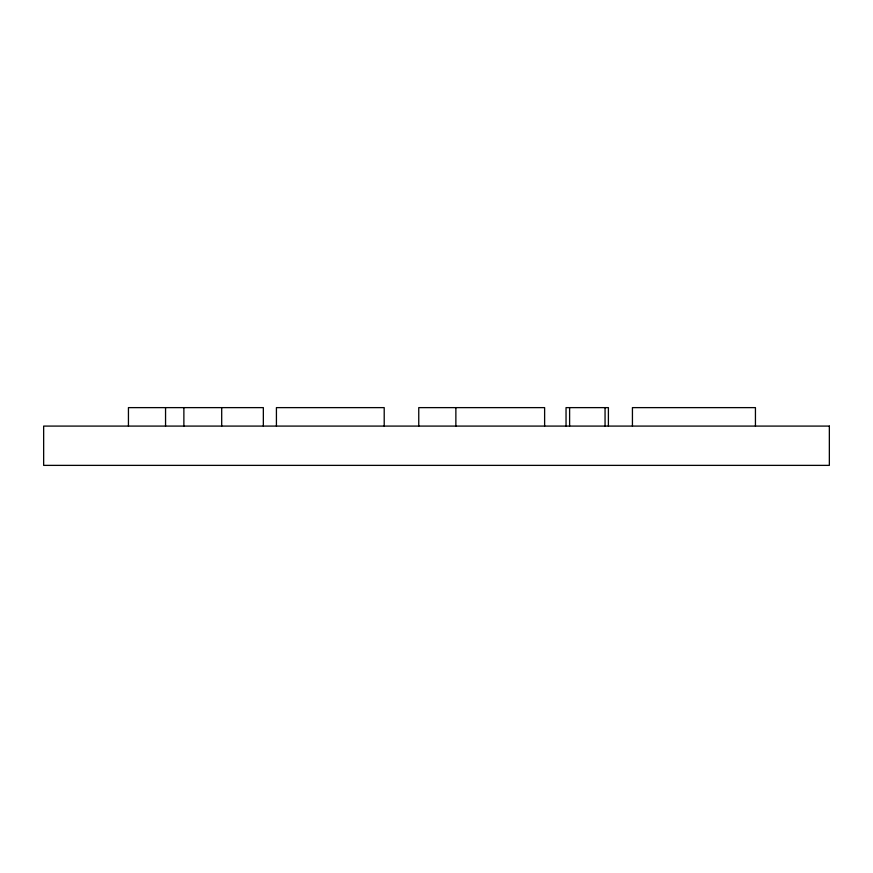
<?xml version="1.0" encoding="UTF-8"?>
<svg xmlns="http://www.w3.org/2000/svg" width="873" height="873" viewBox="0 0 873 873"><rect width="100%" height="100%" fill="white"/><g stroke="black" fill="none" stroke-linecap="round" stroke-linejoin="round"><path stroke-width="1.31" d="M755.44 426.089L755.44 407.626L632.434 407.626L632.434 426.089M608.394 426.089L608.394 407.626L566.042 407.626L566.042 426.089M605.054 407.626L605.054 426.089M569.611 407.626L569.611 426.089M544.621 426.089L544.621 407.626L418.756 407.626L418.756 426.089M455.87 407.626L455.87 426.089M384.207 426.089L384.207 407.626L276.425 407.626L276.425 426.089M263.34 426.089L263.34 407.626L128.44 407.626L128.44 426.089M221.698 407.626L221.698 426.089M183.876 407.626L183.876 426.089M165.554 407.626L165.554 426.089M829.35 426.089L43.65 426.089L43.65 465.374L829.35 465.374L829.35 426.089"/></g></svg>
